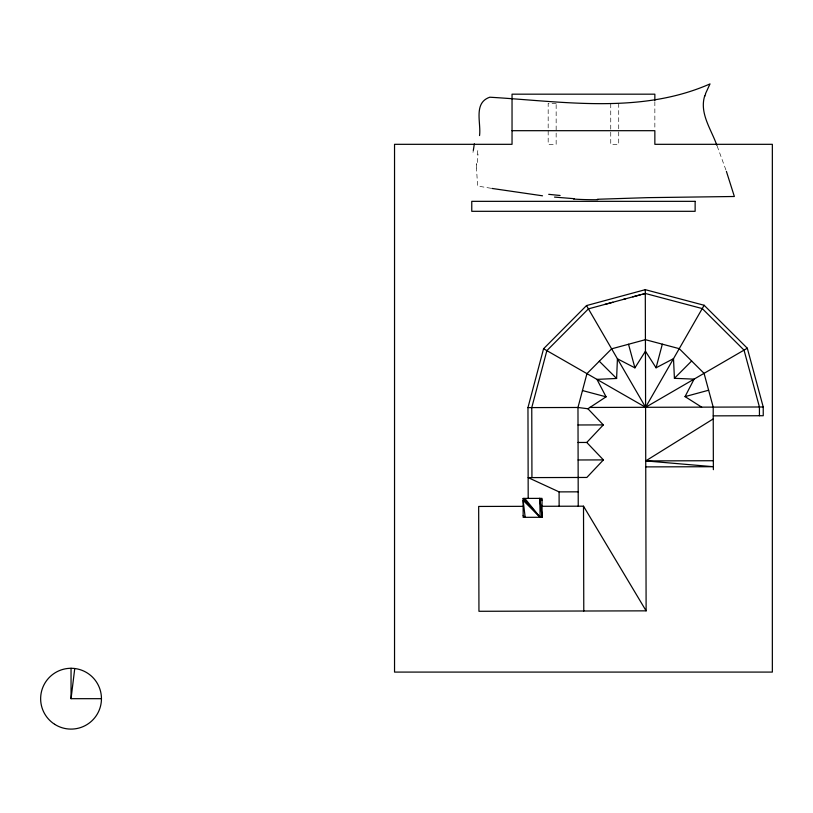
<?xml version="1.0" encoding="UTF-8"?>
<svg xmlns="http://www.w3.org/2000/svg" width="813" height="813" viewBox="0 0 813 813"><rect width="100%" height="100%" fill="white"/><g stroke="black" fill="none" stroke-linecap="round" stroke-linejoin="round"><path stroke-width="0.61" stroke-dasharray="4.07 3.05" d="M476.499 164.866L476.53 163.383M477.221 154.602L478.135 148.281M490.961 188.27L477.617 186.055L476.489 168.139M717.168 146.066L726.141 170.598M654.851 101.696L654.851 129.43M618.723 103.373L618.723 144.318L610.746 144.318L610.746 103.373M476.601 167.986A62.449 19.4 -77 0 1 476.601 164.724M477.312 162.488A40.691 13.038 -76.5 0 1 478.044 154.084M473.176 151.279A46.392 6.86 -78.8 0 1 472.983 152.366M556.153 103.373L548.175 103.373L548.175 144.318L556.153 144.318L556.153 103.373"/><path stroke-width="1.22" d="M528.196 498.41L527.962 407.608L577.972 407.476L587.921 408.756L606.081 396.825L596.945 379.376L616.61 378.472L617.423 358.797L634.912 367.842L645.441 351.216L656.071 367.791L673.51 358.655L674.414 378.319L694.089 379.132L685.044 396.612L701.68 407.15M479.548 135.568C481.245 122.753 473.196 102.916 489.772 97.214C562.901 101.473 640.329 114.572 710.013 83.912L705.44 93.83M101.462 698.682L71.046 698.682L74.755 668.499M527.962 407.608L543.572 348.747L586.508 305.576L645.288 289.672L704.139 305.271L747.31 348.218L763.224 406.988L763.244 415.728L713.225 415.86M656.071 367.791L662.331 344.173M704.698 95.904C699.231 113.322 711.405 129.633 716.883 145.395M704.139 305.271L645.593 407.293L543.572 348.747M578.063 442.475L586.762 442.455L603.317 424.904L587.921 408.756M586.762 442.455L603.409 459.904L586.854 477.455L528.145 477.607L559.09 491.885L578.195 491.835M674.414 378.319L691.65 360.992M645.746 466.886L713.357 466.713L645.725 460.91L713.235 418.919M747.31 348.218L645.593 407.293L586.508 305.576M604.791 304.438L612.88 302.243M623.358 299.408L625.736 298.757M632.819 296.847L645.298 293.463L702.249 308.574L744.027 350.129L759.423 406.998L759.444 415.738M640.634 294.733L588.419 308.869L546.864 350.637L531.763 407.598L531.936 477.597M642.951 294.103L645.298 293.463M685.044 396.612L708.631 390.23M597.403 199.266L647.626 197.65L734.363 196.492L726.405 171.391M589.506 407.445L763.224 406.988M578.023 424.975L603.317 424.904M578.114 459.975L603.409 459.904M645.725 460.91L713.347 460.727M523.115 498.42L542.027 498.369L542.078 517.281L523.165 517.332L523.115 498.42L540.137 517.292L539.761 498.379L542.027 500.117M523.135 506.336L478.674 506.448L478.948 611.285L646.122 610.848L645.288 289.672M542.047 506.286L583.51 506.184L646.122 610.848M512.038 130.69L654.851 130.69L654.851 144.318L772.35 144.318L772.35 672.087L394.539 672.087L394.539 144.318L512.038 144.318L512.038 94.176L654.851 94.176L654.851 100.477M574.202 198.687L554.507 197.092M542.515 195.801L491.926 188.433M582.464 390.555L606.081 396.825M523.155 515.533L525.188 517.332L523.115 500.361L540.137 517.292L524.812 498.42M599.293 361.236L616.61 378.472M628.52 344.255L634.912 367.842M542.068 515.117L539.761 498.379L542.078 517.281M713.367 469.68L713.204 407.12L704.058 373.34L679.241 348.655L645.41 339.682L611.63 348.828L586.945 373.645L577.972 407.476L578.236 506.194M583.51 506.184L583.785 611.01M559.09 491.885L559.131 506.245M71.046 668.276L71.046 698.682M704.861 96.137A35.335 16.778 -89.7 0 1 705.582 94.074M597.789 199.713A55.569 9.634 0.9 0 1 573.561 199.053M560.106 195.466A164.693 24.746 1.1 0 1 548.704 194.327M474.325 143.82A46.392 6.86 -78.8 0 1 473.298 150.537M695.135 201.339L471.764 201.339L471.764 211.309L695.135 211.309L695.135 201.339M54.623 724.281A30.406 30.406 0 0 0 101.422 700.115A30.406 30.406 0 0 0 57.103 671.67A30.406 30.406 0 0 0 54.623 724.281"/></g></svg>
